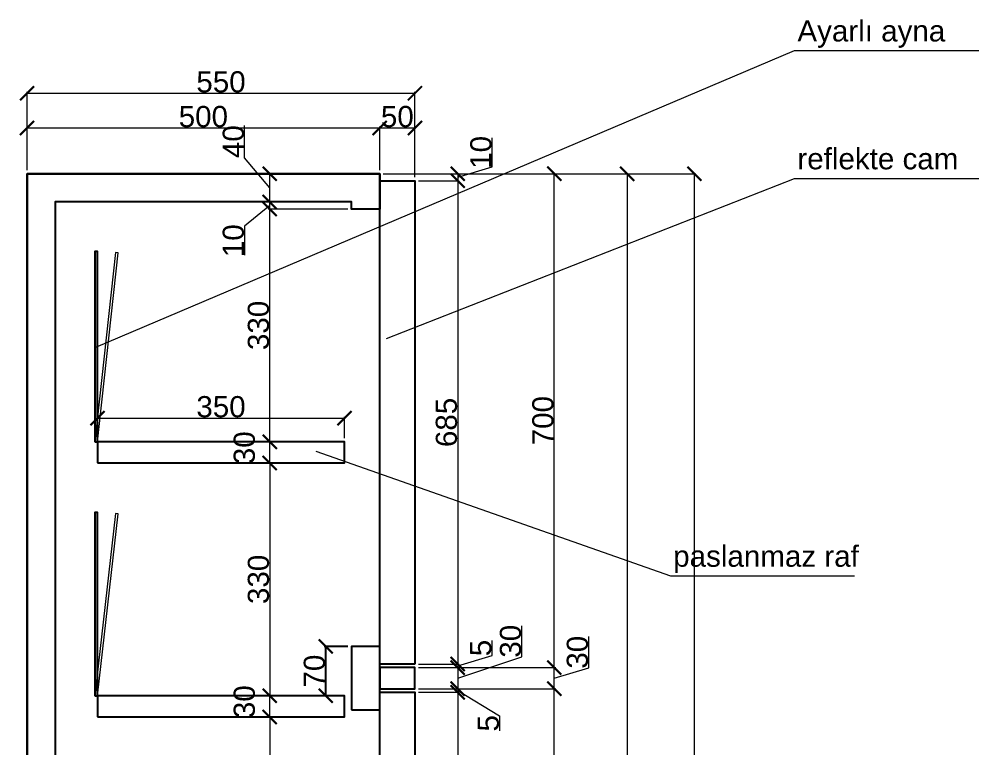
# Model space of a CAD drawing. Header units: millimetres. Extents: x 11444 to 38468, y 2013 to 7470.
# Drawn here: x 13284 to 14645, y 4515 to 5550 of the extents above; entities that cross this region are included whole.
import ezdxf

# ---------------------------------------------------------------- set-up
doc = ezdxf.new("R2010")
doc.units = ezdxf.units.MM
doc.layers.add('Auto-SilikCizgiler', color=251, linetype='Continuous', lineweight=9)
doc.styles.get("Standard").update_dxf_attribs({"font": 'arial.ttf'})
doc.dimstyles.new('ölçü 1_50', dxfattribs={"dimtxt": 30, "dimasz": 20, "dimexe": 2, "dimexo": 5, "dimtad": 1, "dimdec": 0, "dimtxsty": 'Standard', "dimblk": 'ARCHTICK', "dimcen": 2.5, "dimclrd": 256, "dimclre": 256, "dimclrt": 256, "dimadec": 0, "dimazin": 0, "dimtfac": 1, "dimtdec": 0, "dimtmove": 0, "dimatfit": 3, "dimldrblk": 'ARCHTICK', "dimfxl": 1, "dimlwd": -1, "dimlwe": -1, "dimarcsym": 0})

# ---------------------------------------------------------------- blocks, each defined once
blk = doc.blocks.new('_ArchTick')
at = {"color": 0, "linetype": 'ByBlock', "const_width": 0.15}
blk.add_lwpolyline([(-0.5, -0.5), (0.5, 0.5)], dxfattribs=at)
blk = doc.blocks.new('*D24')
at = {"layer": 'Auto-SilikCizgiler', "transparency": 16777216}
for p, q in [((13740.4, 4590.4), (13637.5, 4590.4)), ((13639.5, 4560.4), (13639.5, 4590.4)), ((13740.4, 4560.4), (13637.5, 4560.4))]:
    blk.add_line(p, q, dxfattribs=at)
at = {"layer": 'Defpoints', "color": 0, "transparency": 16777216}
for p in [(13639.5, 4590.4), (13745.4, 4590.4), (13745.4, 4560.4)]:
    blk.add_point(p, dxfattribs=at)
at = {"layer": 'Auto-SilikCizgiler', "transparency": 16777216, "xscale": 20, "yscale": 20, "zscale": 20}
for p, rotation in [((13639.5, 4590.4), 90), ((13639.5, 4560.4), 270)]:
    blk.add_blockref('_ArchTick', p, dxfattribs=dict(at, rotation=rotation))
at = {"layer": 'Auto-SilikCizgiler', "transparency": 16777216, "insert": (13603.6, 4582), "char_height": 30, "attachment_point": 5, "rotation": 90}
blk.add_mtext('30', dxfattribs=at)
blk = doc.blocks.new('*D25')
at = {"layer": 'Auto-SilikCizgiler', "transparency": 16777216}
for p, q in [((13740.4, 4950.4), (13637.5, 4950.4)), ((13639.5, 4920.4), (13639.5, 4950.4)), ((13740.4, 4920.4), (13637.5, 4920.4))]:
    blk.add_line(p, q, dxfattribs=at)
at = {"layer": 'Defpoints', "color": 0, "transparency": 16777216}
for p in [(13639.5, 4950.4), (13745.4, 4950.4), (13745.4, 4920.4)]:
    blk.add_point(p, dxfattribs=at)
at = {"layer": 'Auto-SilikCizgiler', "transparency": 16777216, "xscale": 20, "yscale": 20, "zscale": 20}
for p, rotation in [((13639.5, 4950.4), 90), ((13639.5, 4920.4), 270)]:
    blk.add_blockref('_ArchTick', p, dxfattribs=dict(at, rotation=rotation))
at = {"layer": 'Auto-SilikCizgiler', "transparency": 16777216, "insert": (13603.6, 4942), "char_height": 30, "attachment_point": 5, "rotation": 90}
blk.add_mtext('30', dxfattribs=at)
blk = doc.blocks.new('*D26')
at = {"layer": 'Auto-SilikCizgiler', "transparency": 16777216}
for p, q in [((13750.4, 5280.4), (13637.5, 5280.4)), ((13639.5, 4950.4), (13639.5, 5280.4)), ((13740.4, 4950.4), (13637.5, 4950.4))]:
    blk.add_line(p, q, dxfattribs=at)
at = {"layer": 'Defpoints', "color": 0, "transparency": 16777216}
for p in [(13639.5, 5280.4), (13755.4, 5280.4), (13745.4, 4950.4)]:
    blk.add_point(p, dxfattribs=at)
at = {"layer": 'Auto-SilikCizgiler', "transparency": 16777216, "xscale": 20, "yscale": 20, "zscale": 20}
for p, rotation in [((13639.5, 5280.4), 90), ((13639.5, 4950.4), 270)]:
    blk.add_blockref('_ArchTick', p, dxfattribs=dict(at, rotation=rotation))
at = {"layer": 'Auto-SilikCizgiler', "transparency": 16777216, "insert": (13623.6, 5115.4), "char_height": 30, "attachment_point": 5, "rotation": 90}
blk.add_mtext('330', dxfattribs=at)
blk = doc.blocks.new('*D27')
at = {"layer": 'Auto-SilikCizgiler', "transparency": 16777216}
for p, q in [((13639.5, 5285.4), (13603.9, 5256.2)), ((13750.4, 5290.4), (13637.5, 5290.4)), ((13750.4, 5280.4), (13637.5, 5280.4)), ((13639.5, 5280.4), (13639.5, 5290.4)), ((13603.9, 5256.2), (13603.9, 5214.9))]:
    blk.add_line(p, q, dxfattribs=at)
at = {"layer": 'Defpoints', "color": 0, "transparency": 16777216}
for p in [(13639.5, 5290.4), (13755.4, 5290.4), (13755.4, 5280.4)]:
    blk.add_point(p, dxfattribs=at)
at = {"layer": 'Auto-SilikCizgiler', "transparency": 16777216, "xscale": 20, "yscale": 20, "zscale": 20}
for p, rotation in [((13639.5, 5290.4), 90), ((13639.5, 5280.4), 270)]:
    blk.add_blockref('_ArchTick', p, dxfattribs=dict(at, rotation=rotation))
at = {"layer": 'Auto-SilikCizgiler', "transparency": 16777216, "insert": (13588, 5235.5), "char_height": 30, "attachment_point": 5, "rotation": 90}
blk.add_mtext('10', dxfattribs=at)
blk = doc.blocks.new('*D28')
at = {"layer": 'Auto-SilikCizgiler', "transparency": 16777216}
for p, q in [((13603.9, 5353.2), (13603.9, 5398.6)), ((13639.5, 5310.4), (13603.9, 5353.2)), ((13790.4, 5330.4), (13637.5, 5330.4)), ((13639.5, 5290.4), (13639.5, 5330.4)), ((13750.4, 5290.4), (13637.5, 5290.4))]:
    blk.add_line(p, q, dxfattribs=at)
at = {"layer": 'Defpoints', "color": 0, "transparency": 16777216}
for p in [(13639.5, 5330.4), (13795.4, 5330.4), (13755.4, 5290.4)]:
    blk.add_point(p, dxfattribs=at)
at = {"layer": 'Auto-SilikCizgiler', "transparency": 16777216, "xscale": 20, "yscale": 20, "zscale": 20}
for p, rotation in [((13639.5, 5330.4), 90), ((13639.5, 5290.4), 270)]:
    blk.add_blockref('_ArchTick', p, dxfattribs=dict(at, rotation=rotation))
at = {"layer": 'Auto-SilikCizgiler', "transparency": 16777216, "insert": (13588, 5375.9), "char_height": 30, "attachment_point": 5, "rotation": 90}
blk.add_mtext('40', dxfattribs=at)
blk = doc.blocks.new('*D29')
at = {"layer": 'Auto-SilikCizgiler', "transparency": 16777216}
for p, q in [((13740.4, 4920.4), (13637.5, 4920.4)), ((13639.5, 4920.4), (13639.5, 4590.4)), ((13740.4, 4590.4), (13637.5, 4590.4))]:
    blk.add_line(p, q, dxfattribs=at)
at = {"layer": 'Defpoints', "color": 0, "transparency": 16777216}
for p in [(13745.4, 4920.4), (13639.5, 4590.4), (13745.4, 4590.4)]:
    blk.add_point(p, dxfattribs=at)
at = {"layer": 'Auto-SilikCizgiler', "transparency": 16777216, "xscale": 20, "yscale": 20, "zscale": 20}
for p, rotation in [((13639.5, 4920.4), 90), ((13639.5, 4590.4), 270)]:
    blk.add_blockref('_ArchTick', p, dxfattribs=dict(at, rotation=rotation))
at = {"layer": 'Auto-SilikCizgiler', "transparency": 16777216, "insert": (13623.6, 4755.4), "char_height": 30, "attachment_point": 5, "rotation": 90}
blk.add_mtext('330', dxfattribs=at)
blk = doc.blocks.new('*D33')
at = {"layer": 'Auto-SilikCizgiler', "transparency": 16777216}
for p, q in [((13740.4, 4560.4), (13637.5, 4560.4)), ((13639.5, 4560.4), (13639.5, 4360.4)), ((13740.4, 4360.4), (13637.5, 4360.4))]:
    blk.add_line(p, q, dxfattribs=at)
at = {"layer": 'Defpoints', "color": 0, "transparency": 16777216}
for p in [(13745.4, 4560.4), (13639.5, 4360.4), (13745.4, 4360.4)]:
    blk.add_point(p, dxfattribs=at)
at = {"layer": 'Auto-SilikCizgiler', "transparency": 16777216, "xscale": 20, "yscale": 20, "zscale": 20}
for p, rotation in [((13639.5, 4560.4), 90), ((13639.5, 4360.4), 270)]:
    blk.add_blockref('_ArchTick', p, dxfattribs=dict(at, rotation=rotation))
at = {"layer": 'Auto-SilikCizgiler', "transparency": 16777216, "insert": (13623.6, 4460.4), "char_height": 30, "attachment_point": 5, "rotation": 90}
blk.add_mtext('200', dxfattribs=at)
blk = doc.blocks.new('*D40')
at = {"layer": 'Auto-SilikCizgiler', "transparency": 16777216}
for p, q in [((13295.4, 5335.4), (13295.4, 5397.3)), ((13295.4, 5395.3), (13795.4, 5395.3)), ((13795.4, 5335.4), (13795.4, 5397.3))]:
    blk.add_line(p, q, dxfattribs=at)
at = {"layer": 'Defpoints', "color": 0, "transparency": 16777216}
for p in [(13795.4, 5395.3), (13295.4, 5330.4), (13795.4, 5330.4)]:
    blk.add_point(p, dxfattribs=at)
at = {"layer": 'Auto-SilikCizgiler', "transparency": 16777216, "xscale": 20, "yscale": 20, "zscale": 20, "rotation": 180}
blk.add_blockref('_ArchTick', (13295.4, 5395.3), dxfattribs=at)
at = {"layer": 'Auto-SilikCizgiler', "transparency": 16777216, "xscale": 20, "yscale": 20, "zscale": 20}
blk.add_blockref('_ArchTick', (13795.4, 5395.3), dxfattribs=at)
at = {"layer": 'Auto-SilikCizgiler', "transparency": 16777216, "insert": (13545.4, 5411.3), "char_height": 30, "attachment_point": 5}
blk.add_mtext('500', dxfattribs=at)
blk = doc.blocks.new('*D41')
at = {"layer": 'Auto-SilikCizgiler', "transparency": 16777216}
for p, q in [((13795.4, 5335.4), (13795.4, 5397.3)), ((13795.4, 5395.3), (13845.4, 5395.3)), ((13845.4, 5325.4), (13845.4, 5397.3))]:
    blk.add_line(p, q, dxfattribs=at)
at = {"layer": 'Defpoints', "color": 0, "transparency": 16777216}
for p in [(13845.4, 5395.3), (13795.4, 5330.4), (13845.4, 5320.4)]:
    blk.add_point(p, dxfattribs=at)
at = {"layer": 'Auto-SilikCizgiler', "transparency": 16777216, "xscale": 20, "yscale": 20, "zscale": 20, "rotation": 180}
blk.add_blockref('_ArchTick', (13795.4, 5395.3), dxfattribs=at)
at = {"layer": 'Auto-SilikCizgiler', "transparency": 16777216, "xscale": 20, "yscale": 20, "zscale": 20}
blk.add_blockref('_ArchTick', (13845.4, 5395.3), dxfattribs=at)
at = {"layer": 'Auto-SilikCizgiler', "transparency": 16777216, "insert": (13820.4, 5411.3), "char_height": 30, "attachment_point": 5}
blk.add_mtext('50', dxfattribs=at)
blk = doc.blocks.new('*D42')
at = {"layer": 'Auto-SilikCizgiler', "transparency": 16777216}
for p, q in [((13295.4, 5335.4), (13295.4, 5446.6)), ((13295.4, 5444.6), (13845.4, 5444.6)), ((13845.4, 5325.4), (13845.4, 5446.6))]:
    blk.add_line(p, q, dxfattribs=at)
at = {"layer": 'Defpoints', "color": 0, "transparency": 16777216}
for p in [(13845.4, 5444.6), (13295.4, 5330.4), (13845.4, 5320.4)]:
    blk.add_point(p, dxfattribs=at)
at = {"layer": 'Auto-SilikCizgiler', "transparency": 16777216, "xscale": 20, "yscale": 20, "zscale": 20, "rotation": 180}
blk.add_blockref('_ArchTick', (13295.4, 5444.6), dxfattribs=at)
at = {"layer": 'Auto-SilikCizgiler', "transparency": 16777216, "xscale": 20, "yscale": 20, "zscale": 20}
blk.add_blockref('_ArchTick', (13845.4, 5444.6), dxfattribs=at)
at = {"layer": 'Auto-SilikCizgiler', "transparency": 16777216, "insert": (13570.4, 5460.5), "char_height": 30, "attachment_point": 5}
blk.add_mtext('550', dxfattribs=at)
blk = doc.blocks.new('*D43')
at = {"layer": 'Auto-SilikCizgiler', "transparency": 16777216}
for p, q in [((13954.9, 5340.1), (13954.9, 5381.4)), ((13906, 5325.4), (13954.9, 5340.1)), ((13800.4, 5330.4), (13908, 5330.4)), ((13850.4, 5320.4), (13908, 5320.4)), ((13906, 5330.4), (13906, 5320.4))]:
    blk.add_line(p, q, dxfattribs=at)
at = {"layer": 'Defpoints', "color": 0, "transparency": 16777216}
for p in [(13795.4, 5330.4), (13845.4, 5320.4), (13906, 5320.4)]:
    blk.add_point(p, dxfattribs=at)
at = {"layer": 'Auto-SilikCizgiler', "transparency": 16777216, "xscale": 20, "yscale": 20, "zscale": 20}
for p, rotation in [((13906, 5330.4), 90), ((13906, 5320.4), 270)]:
    blk.add_blockref('_ArchTick', p, dxfattribs=dict(at, rotation=rotation))
at = {"layer": 'Auto-SilikCizgiler', "transparency": 16777216, "insert": (13939, 5360.7), "char_height": 30, "attachment_point": 5, "rotation": 90}
blk.add_mtext('10', dxfattribs=at)
blk = doc.blocks.new('*D44')
at = {"layer": 'Auto-SilikCizgiler', "transparency": 16777216}
for p, q in [((13850.4, 5320.4), (13908, 5320.4)), ((13906, 5320.4), (13906, 4635.4)), ((13850.4, 4635.4), (13908, 4635.4))]:
    blk.add_line(p, q, dxfattribs=at)
at = {"layer": 'Defpoints', "color": 0, "transparency": 16777216}
for p in [(13845.4, 5320.4), (13845.4, 4635.4), (13906, 4635.4)]:
    blk.add_point(p, dxfattribs=at)
at = {"layer": 'Auto-SilikCizgiler', "transparency": 16777216, "xscale": 20, "yscale": 20, "zscale": 20}
for p, rotation in [((13906, 5320.4), 90), ((13906, 4635.4), 270)]:
    blk.add_blockref('_ArchTick', p, dxfattribs=dict(at, rotation=rotation))
at = {"layer": 'Auto-SilikCizgiler', "transparency": 16777216, "insert": (13890.1, 4977.9), "char_height": 30, "attachment_point": 5, "rotation": 90}
blk.add_mtext('685', dxfattribs=at)
blk = doc.blocks.new('*D45')
at = {"layer": 'Auto-SilikCizgiler', "transparency": 16777216}
for p, q in [((13954.7, 4647.5), (13954.7, 4668.7)), ((13906, 4632.9), (13954.7, 4647.5)), ((13850.4, 4635.4), (13908, 4635.4)), ((13850.4, 4630.4), (13908, 4630.4)), ((13906, 4635.4), (13906, 4630.4))]:
    blk.add_line(p, q, dxfattribs=at)
at = {"layer": 'Defpoints', "color": 0, "transparency": 16777216}
for p in [(13845.4, 4635.4), (13845.4, 4630.4), (13906, 4630.4)]:
    blk.add_point(p, dxfattribs=at)
at = {"layer": 'Auto-SilikCizgiler', "transparency": 16777216, "xscale": 20, "yscale": 20, "zscale": 20}
for p, rotation in [((13906, 4635.4), 90), ((13906, 4630.4), 270)]:
    blk.add_blockref('_ArchTick', p, dxfattribs=dict(at, rotation=rotation))
at = {"layer": 'Auto-SilikCizgiler', "transparency": 16777216, "insert": (13938.8, 4658.1), "char_height": 30, "attachment_point": 5, "rotation": 90}
blk.add_mtext('5', dxfattribs=at)
blk = doc.blocks.new('*D46')
at = {"layer": 'Auto-SilikCizgiler', "transparency": 16777216}
for p, q in [((13997, 4645.6), (13997, 4689.7)), ((13906, 4615.4), (13997, 4645.6)), ((13850.4, 4630.4), (13908, 4630.4)), ((13906, 4630.4), (13906, 4600.4)), ((13850.4, 4600.4), (13908, 4600.4))]:
    blk.add_line(p, q, dxfattribs=at)
at = {"layer": 'Defpoints', "color": 0, "transparency": 16777216}
for p in [(13845.4, 4630.4), (13845.4, 4600.4), (13906, 4600.4)]:
    blk.add_point(p, dxfattribs=at)
at = {"layer": 'Auto-SilikCizgiler', "transparency": 16777216, "xscale": 20, "yscale": 20, "zscale": 20}
for p, rotation in [((13906, 4630.4), 90), ((13906, 4600.4), 270)]:
    blk.add_blockref('_ArchTick', p, dxfattribs=dict(at, rotation=rotation))
at = {"layer": 'Auto-SilikCizgiler', "transparency": 16777216, "insert": (13981, 4667.7), "char_height": 30, "attachment_point": 5, "rotation": 90}
blk.add_mtext('30', dxfattribs=at)
blk = doc.blocks.new('*D47')
at = {"layer": 'Auto-SilikCizgiler', "transparency": 16777216}
for p, q in [((13850.4, 4600.4), (13908, 4600.4)), ((13906, 4600.4), (13906, 4595.4)), ((13850.4, 4595.4), (13908, 4595.4)), ((13906, 4597.9), (13965.4, 4562)), ((13965.4, 4562), (13965.4, 4540.9))]:
    blk.add_line(p, q, dxfattribs=at)
at = {"layer": 'Defpoints', "color": 0, "transparency": 16777216}
for p in [(13845.4, 4600.4), (13845.4, 4595.4), (13906, 4595.4)]:
    blk.add_point(p, dxfattribs=at)
at = {"layer": 'Auto-SilikCizgiler', "transparency": 16777216, "xscale": 20, "yscale": 20, "zscale": 20}
for p, rotation in [((13906, 4600.4), 90), ((13906, 4595.4), 270)]:
    blk.add_blockref('_ArchTick', p, dxfattribs=dict(at, rotation=rotation))
at = {"layer": 'Auto-SilikCizgiler', "transparency": 16777216, "insert": (13949.5, 4551.4), "char_height": 30, "attachment_point": 5, "rotation": 90}
blk.add_mtext('5', dxfattribs=at)
blk = doc.blocks.new('*D48')
at = {"layer": 'Auto-SilikCizgiler', "transparency": 16777216}
for p, q in [((13850.4, 4595.4), (13908, 4595.4)), ((13906, 4595.4), (13906, 3905.4)), ((13850.4, 3905.4), (13908, 3905.4))]:
    blk.add_line(p, q, dxfattribs=at)
at = {"layer": 'Defpoints', "color": 0, "transparency": 16777216}
for p in [(13845.4, 4595.4), (13845.4, 3905.4), (13906, 3905.4)]:
    blk.add_point(p, dxfattribs=at)
at = {"layer": 'Auto-SilikCizgiler', "transparency": 16777216, "xscale": 20, "yscale": 20, "zscale": 20}
for p, rotation in [((13906, 4595.4), 90), ((13906, 3905.4), 270)]:
    blk.add_blockref('_ArchTick', p, dxfattribs=dict(at, rotation=rotation))
at = {"layer": 'Auto-SilikCizgiler', "transparency": 16777216, "insert": (13890.1, 4250.4), "char_height": 30, "attachment_point": 5, "rotation": 90}
blk.add_mtext('690', dxfattribs=at)
blk = doc.blocks.new('*D55')
at = {"layer": 'Auto-SilikCizgiler', "transparency": 16777216}
for p, q in [((13850.4, 4600.4), (14044.9, 4600.4)), ((14042.9, 3900.4), (14042.9, 4600.4)), ((13850.4, 3900.4), (14044.9, 3900.4))]:
    blk.add_line(p, q, dxfattribs=at)
at = {"layer": 'Defpoints', "color": 0, "transparency": 16777216}
for p in [(13845.4, 4600.4), (14042.9, 4600.4), (13845.4, 3900.4)]:
    blk.add_point(p, dxfattribs=at)
at = {"layer": 'Auto-SilikCizgiler', "transparency": 16777216, "xscale": 20, "yscale": 20, "zscale": 20}
for p, rotation in [((14042.9, 4600.4), 90), ((14042.9, 3900.4), 270)]:
    blk.add_blockref('_ArchTick', p, dxfattribs=dict(at, rotation=rotation))
at = {"layer": 'Auto-SilikCizgiler', "transparency": 16777216, "insert": (14026.9, 4250.4), "char_height": 30, "attachment_point": 5, "rotation": 90}
blk.add_mtext('700', dxfattribs=at)
blk = doc.blocks.new('*D56')
at = {"layer": 'Auto-SilikCizgiler', "transparency": 16777216}
for p, q in [((14091.8, 4630.1), (14091.8, 4674.2)), ((13850.4, 4630.4), (14044.9, 4630.4)), ((14042.9, 4600.4), (14042.9, 4630.4)), ((14042.9, 4615.4), (14091.8, 4630.1)), ((13850.4, 4600.4), (14044.9, 4600.4))]:
    blk.add_line(p, q, dxfattribs=at)
at = {"layer": 'Defpoints', "color": 0, "transparency": 16777216}
for p in [(13845.4, 4630.4), (14042.9, 4630.4), (13845.4, 4600.4)]:
    blk.add_point(p, dxfattribs=at)
at = {"layer": 'Auto-SilikCizgiler', "transparency": 16777216, "xscale": 20, "yscale": 20, "zscale": 20}
for p, rotation in [((14042.9, 4630.4), 90), ((14042.9, 4600.4), 270)]:
    blk.add_blockref('_ArchTick', p, dxfattribs=dict(at, rotation=rotation))
at = {"layer": 'Auto-SilikCizgiler', "transparency": 16777216, "insert": (14075.8, 4652.1), "char_height": 30, "attachment_point": 5, "rotation": 90}
blk.add_mtext('30', dxfattribs=at)
blk = doc.blocks.new('*D57')
at = {"layer": 'Auto-SilikCizgiler', "transparency": 16777216}
for p, q in [((13800.4, 5330.4), (14044.9, 5330.4)), ((14042.9, 4630.4), (14042.9, 5330.4)), ((13850.4, 4630.4), (14044.9, 4630.4))]:
    blk.add_line(p, q, dxfattribs=at)
at = {"layer": 'Defpoints', "color": 0, "transparency": 16777216}
for p in [(13795.4, 5330.4), (14042.9, 5330.4), (13845.4, 4630.4)]:
    blk.add_point(p, dxfattribs=at)
at = {"layer": 'Auto-SilikCizgiler', "transparency": 16777216, "xscale": 20, "yscale": 20, "zscale": 20}
for p, rotation in [((14042.9, 5330.4), 90), ((14042.9, 4630.4), 270)]:
    blk.add_blockref('_ArchTick', p, dxfattribs=dict(at, rotation=rotation))
at = {"layer": 'Auto-SilikCizgiler', "transparency": 16777216, "insert": (14026.9, 4980.4), "char_height": 30, "attachment_point": 5, "rotation": 90}
blk.add_mtext('700', dxfattribs=at)
blk = doc.blocks.new('*D58')
at = {"layer": 'Auto-SilikCizgiler', "transparency": 16777216}
for p, q in [((13800.4, 5330.4), (14148.2, 5330.4)), ((14146.2, 5330.4), (14146.2, 3170.4)), ((13800.4, 3170.4), (14148.2, 3170.4))]:
    blk.add_line(p, q, dxfattribs=at)
at = {"layer": 'Defpoints', "color": 0, "transparency": 16777216}
for p in [(13795.4, 5330.4), (13795.4, 3170.4), (14146.2, 3170.4)]:
    blk.add_point(p, dxfattribs=at)
at = {"layer": 'Auto-SilikCizgiler', "transparency": 16777216, "xscale": 20, "yscale": 20, "zscale": 20}
for p, rotation in [((14146.2, 5330.4), 90), ((14146.2, 3170.4), 270)]:
    blk.add_blockref('_ArchTick', p, dxfattribs=dict(at, rotation=rotation))
at = {"layer": 'Auto-SilikCizgiler', "transparency": 16777216, "insert": (14130.2, 4250.4), "char_height": 30, "attachment_point": 5, "rotation": 90}
blk.add_mtext('2160', dxfattribs=at)
blk = doc.blocks.new('*D60')
at = {"transparency": 16777216}
for p, q in [((13750.4, 4660.4), (13716.9, 4660.4)), ((13718.9, 4590.4), (13718.9, 4660.4)), ((13740.4, 4590.4), (13716.9, 4590.4))]:
    blk.add_line(p, q, dxfattribs=at)
at = {"layer": 'Defpoints', "color": 0, "transparency": 16777216}
for p in [(13718.9, 4660.4), (13755.4, 4660.4), (13745.4, 4590.4)]:
    blk.add_point(p, dxfattribs=at)
at = {"transparency": 16777216, "xscale": 20, "yscale": 20, "zscale": 20}
for p, rotation in [((13718.9, 4660.4), 90), ((13718.9, 4590.4), 270)]:
    blk.add_blockref('_ArchTick', p, dxfattribs=dict(at, rotation=rotation))
at = {"transparency": 16777216, "insert": (13702.9, 4625.4), "char_height": 30, "attachment_point": 5, "rotation": 90}
blk.add_mtext('70', dxfattribs=at)
blk = doc.blocks.new('*D62')
at = {"layer": 'Auto-SilikCizgiler', "transparency": 16777216}
for p, q in [((13395.4, 4955.4), (13395.4, 4986)), ((13395.4, 4984), (13745.4, 4984)), ((13745.4, 4955.4), (13745.4, 4986))]:
    blk.add_line(p, q, dxfattribs=at)
at = {"layer": 'Defpoints', "color": 0, "transparency": 16777216}
for p in [(13745.4, 4984), (13395.4, 4950.4), (13745.4, 4950.4)]:
    blk.add_point(p, dxfattribs=at)
at = {"layer": 'Auto-SilikCizgiler', "transparency": 16777216, "xscale": 20, "yscale": 20, "zscale": 20, "rotation": 180}
blk.add_blockref('_ArchTick', (13395.4, 4984), dxfattribs=at)
at = {"layer": 'Auto-SilikCizgiler', "transparency": 16777216, "xscale": 20, "yscale": 20, "zscale": 20}
blk.add_blockref('_ArchTick', (13745.4, 4984), dxfattribs=at)
at = {"layer": 'Auto-SilikCizgiler', "transparency": 16777216, "insert": (13570.4, 5000), "char_height": 30, "attachment_point": 5}
blk.add_mtext('350', dxfattribs=at)
blk = doc.blocks.new('*D65')
at = {"layer": 'Auto-SilikCizgiler', "transparency": 16777216}
for p, q in [((13800.4, 5330.4), (14243.6, 5330.4)), ((14241.6, 3130.4), (14241.6, 5330.4)), ((13925, 3130.4), (14243.6, 3130.4))]:
    blk.add_line(p, q, dxfattribs=at)
at = {"layer": 'Defpoints', "color": 0, "transparency": 16777216}
for p in [(13795.4, 5330.4), (14241.6, 5330.4), (13920, 3130.4)]:
    blk.add_point(p, dxfattribs=at)
at = {"layer": 'Auto-SilikCizgiler', "transparency": 16777216, "xscale": 20, "yscale": 20, "zscale": 20}
for p, rotation in [((14241.6, 5330.4), 90), ((14241.6, 3130.4), 270)]:
    blk.add_blockref('_ArchTick', p, dxfattribs=dict(at, rotation=rotation))
at = {"layer": 'Auto-SilikCizgiler', "transparency": 16777216, "insert": (14225.6, 4230.4), "char_height": 30, "attachment_point": 5, "rotation": 90}
blk.add_mtext('2200', dxfattribs=at)

msp = doc.modelspace()

# ---------------------------------------------------------------- linework, layer by layer
for points in [[(13295.4, 3170.4), (13795.4, 3170.4), (13795.4, 5330.4), (13295.4, 5330.4)], [(13795.4, 5330.4), (13795.4, 5280.4), (13755.4, 5280.4), (13755.4, 5290.4), (13335.4, 5290.4), (13335.4, 3210.4), (13755.4, 3210.4), (13755.4, 3220.4), (13795.4, 3220.4), (13795.4, 3170.4), (13295.4, 3170.4), (13295.4, 5330.4), (13795.4, 5330.4)], [(13845.4, 4635.4), (13795.4, 4635.4), (13795.4, 5320.4), (13845.4, 5320.4)], [(13391.4, 4950.4), (13395.4, 4950.4), (13395.4, 5220.4), (13391.4, 5220.4)], [(13395.4, 4920.4), (13745.4, 4920.4), (13745.4, 4950.4), (13395.4, 4950.4)], [(13391.4, 4590.4), (13395.4, 4590.4), (13395.4, 4850.4), (13391.4, 4850.4)], [(13755.4, 4570.4), (13795.4, 4570.4), (13795.4, 4660.4), (13755.4, 4660.4)], [(13795.4, 4600.4), (13845.4, 4600.4), (13845.4, 4630.4), (13795.4, 4630.4)], [(13395.4, 4560.4), (13745.4, 4560.4), (13745.4, 4590.4), (13395.4, 4590.4)], [(13845.4, 3905.4), (13795.4, 3905.4), (13795.4, 4595.4), (13845.4, 4595.4)]]:
    msp.add_lwpolyline(points, close=True)
at = {"layer": 'Auto-SilikCizgiler'}
for p, q in [((13393, 5084.7), (14383.7, 5505.2)), ((14383.7, 5505.2), (14644.8, 5505.2)), ((13805.1, 5096.8), (14383.7, 5323.9)), ((14383.7, 5323.9), (14644.8, 5323.9)), ((13704.8, 4937.1), (14207.6, 4760.6)), ((14207.6, 4760.6), (14468.7, 4760.6))]:
    msp.add_line(p, q, dxfattribs=at)
for points in [[(13391.4, 4950.9), (13395.4, 4950.4), (13424.7, 5218.4), (13420.7, 5219)], [(13391.4, 4590.9), (13395.4, 4590.4), (13424.7, 4848.4), (13420.7, 4849)]]:
    msp.add_lwpolyline(points, close=True, dxfattribs=at)

# ---------------------------------------------------------------- texts
for s, p in [('Ayarlı ayna ', (14387.6, 5517.9)), ('reflekte cam', (14387.6, 5336.7)), ('paslanmaz raf', (14211.5, 4773.3))]:
    msp.add_text(s, height=30, dxfattribs=at).set_placement(p)

# ---------------------------------------------------------------- dimensions: what is measured, and where the dimension line sits
dim = msp.add_linear_dim(base=(13718.9, 4660.4), p1=(13745.4, 4590.4), p2=(13755.4, 4660.4), angle=90, dimstyle='ölçü 1_50')
dim.commit()
dim.dimension.update_dxf_attribs({"geometry": '*D60', "text_midpoint": (13702.9, 4625.4)})
for base, p1, p2, picture, middle in [((13845.4, 5444.6), (13295.4, 5330.4), (13845.4, 5320.4), '*D42', (13570.4, 5460.5)), ((13795.4, 5395.3), (13295.4, 5330.4), (13795.4, 5330.4), '*D40', (13545.4, 5411.3)), ((13845.4, 5395.3), (13795.4, 5330.4), (13845.4, 5320.4), '*D41', (13820.4, 5411.3)), ((13745.4, 4984), (13395.4, 4950.4), (13745.4, 4950.4), '*D62', (13570.4, 5000))]:
    dim = msp.add_linear_dim(base=base, p1=p1, p2=p2, dimstyle='ölçü 1_50', override={"dimtmove": 1}, dxfattribs=at)
    dim.commit()
    dim.dimension.update_dxf_attribs({"geometry": picture, "text_midpoint": middle})
for base, p1, p2, picture, middle in [((13639.5, 5330.4), (13755.4, 5290.4), (13795.4, 5330.4), '*D28', (13603.9, 5353.9)), ((13639.5, 5290.4), (13755.4, 5280.4), (13755.4, 5290.4), '*D27', (13603.9, 5255.5)), ((13906, 4600.4), (13845.4, 4630.4), (13845.4, 4600.4), '*D46', (13997, 4646.3)), ((13906, 4595.4), (13845.4, 4600.4), (13845.4, 4595.4), '*D47', (13965.4, 4561.4))]:
    dim = msp.add_linear_dim(base=base, p1=p1, p2=p2, angle=90, dimstyle='ölçü 1_50', override={"dimtmove": 1}, dxfattribs=at)
    dim.commit()
    dim.dimension.update_dxf_attribs({"geometry": picture, "text_midpoint": middle, "dimtype": 160})
for base, p1, p2, picture, middle in [((13906, 5320.4), (13795.4, 5330.4), (13845.4, 5320.4), '*D43', (13939, 5340.7)), ((14042.9, 5330.4), (13845.4, 4630.4), (13795.4, 5330.4), '*D57', (14026.9, 4980.4)), ((14146.2, 3170.4), (13795.4, 5330.4), (13795.4, 3170.4), '*D58', (14130.2, 4250.4)), ((14241.6, 5330.4), (13920, 3130.4), (13795.4, 5330.4), '*D65', (14225.6, 4230.4)), ((13906, 4635.4), (13845.4, 5320.4), (13845.4, 4635.4), '*D44', (13890.1, 4977.9)), ((13639.5, 5280.4), (13745.4, 4950.4), (13755.4, 5280.4), '*D26', (13623.6, 5115.4)), ((13639.5, 4950.4), (13745.4, 4920.4), (13745.4, 4950.4), '*D25', (13603.6, 4942)), ((13639.5, 4590.4), (13745.4, 4920.4), (13745.4, 4590.4), '*D29', (13623.6, 4755.4)), ((14042.9, 4630.4), (13845.4, 4600.4), (13845.4, 4630.4), '*D56', (14075.8, 4630.7)), ((13906, 4630.4), (13845.4, 4635.4), (13845.4, 4630.4), '*D45', (13938.8, 4648.1)), ((13639.5, 4590.4), (13745.4, 4560.4), (13745.4, 4590.4), '*D24', (13603.6, 4582)), ((14042.9, 4600.4), (13845.4, 3900.4), (13845.4, 4600.4), '*D55', (14026.9, 4250.4)), ((13906, 3905.4), (13845.4, 4595.4), (13845.4, 3905.4), '*D48', (13890.1, 4250.4)), ((13639.5, 4360.4), (13745.4, 4560.4), (13745.4, 4360.4), '*D33', (13623.6, 4460.4))]:
    dim = msp.add_linear_dim(base=base, p1=p1, p2=p2, angle=90, dimstyle='ölçü 1_50', override={"dimtmove": 1}, dxfattribs=at)
    dim.commit()
    dim.dimension.update_dxf_attribs({"geometry": picture, "text_midpoint": middle})

doc.saveas('drawing.dxf')
